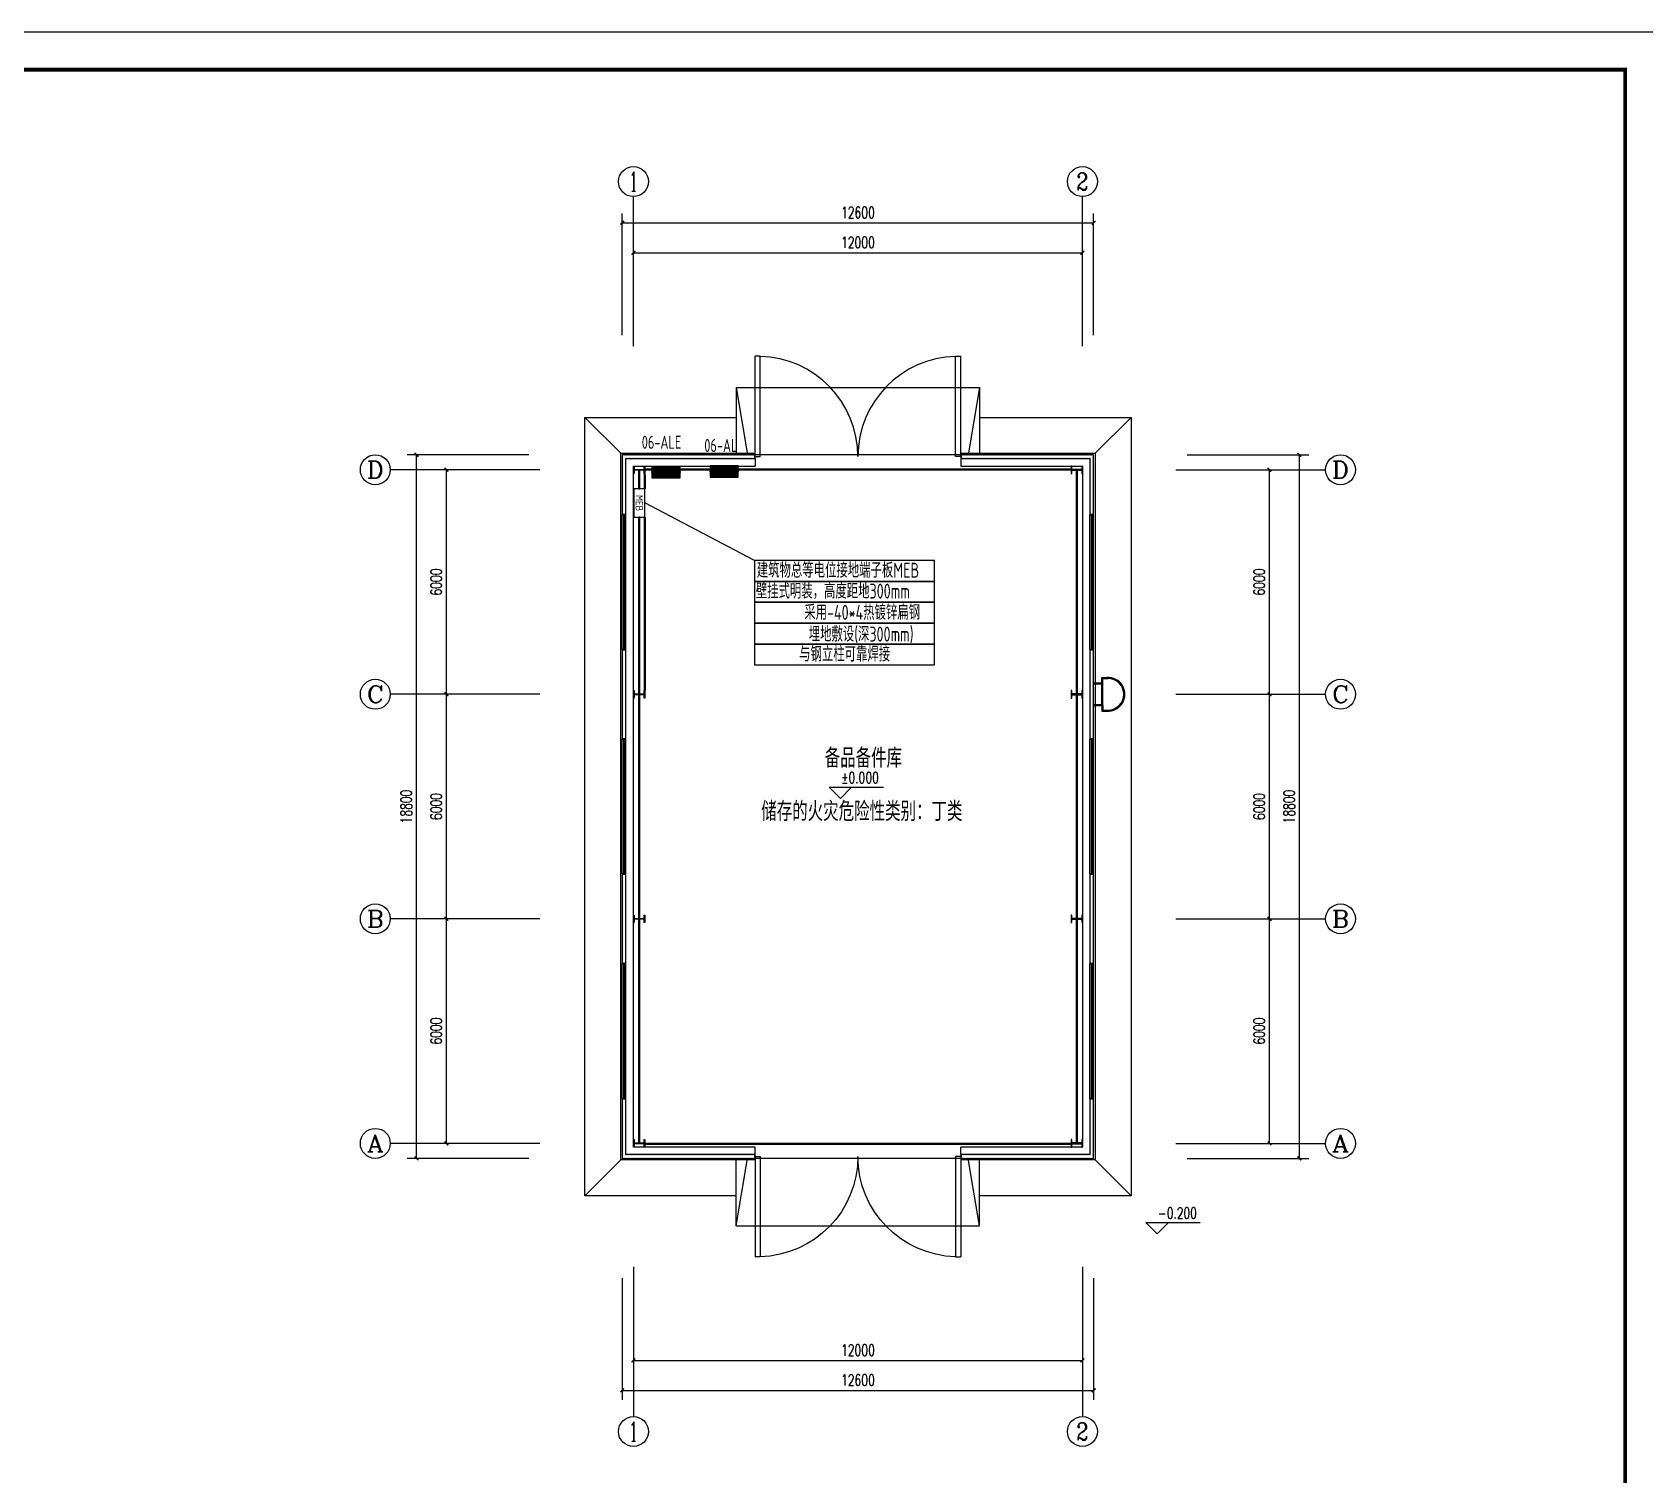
# Model space of a CAD drawing. Extents: x 4981409 to 5298492, y -444687 to -298607.
# Drawn here: x 5143081 to 5186182, y -409200 to -370654 of the extents above; entities that cross this region are included whole.
import ezdxf
from ezdxf.enums import TextEntityAlignment as Align

# ---------------------------------------------------------------- set-up
doc = ezdxf.new("R2010")
doc.units = 0
doc.header["$LTSCALE"] = 1000
doc.header["$MEASUREMENT"] = 0
doc.layers.get('0').update_dxf_attribs({"linetype": 'CONTINUOUS'})
doc.layers.get('Defpoints').update_dxf_attribs({"linetype": 'CONTINUOUS'})
for name, color, linetype in [('AXIS_TEXT', 7, 'CONTINUOUS'), ('EQUIP-箱柜', 3, 'CONTINUOUS'), ('PUB_TITLE', 4, 'CONTINUOUS'), ('WIRE-接地', 4, 'CONTINUOUS'), ('建筑底图', 251, 'CONTINUOUS'), ('电气', 3, 'CONTINUOUS'), ('电气文字', 7, 'CONTINUOUS')]:
    doc.layers.add(name, color=color, linetype=linetype)
doc.styles.add('_HZTXT', font='txt.shx', dxfattribs={"width": 0.8, "bigfont": 'HZTXT.shx'})
doc.styles.add('_TCH_AXIS', font='COMPLEX', dxfattribs={"bigfont": 'GBCBIG'})
doc.styles.add('_TCH_DIM', font='SIMPLEX', dxfattribs={"bigfont": 'GBCBIG'})
doc.styles.add('_TCH_DIM_T3', font='SIMPLEX', dxfattribs={"width": 0.705882, "bigfont": 'GBCBIG'})
doc.styles.add('_TEL_DIM', font='sceie.shx', dxfattribs={"width": 0.8, "height": 3.5, "bigfont": 'sceic.shx'})
doc.styles.add('COMPLEX', font='COMPLEX')
doc.styles.add('SCEI', font='sceie.shx', dxfattribs={"width": 0.75, "bigfont": 'sceic.shx'})
doc.styles.add('TG_LINETYPE', font='SIMPLEX', dxfattribs={"width": 0.8, "height": 3, "bigfont": 'HZTXT'})
doc.linetypes.add('TG_接地', pattern='A,0.75,0,["/",TG_LINETYPE,S=0.05,R=-8.594367,X=-0.1,Y=-0.045],0.65,-0.13,0.13,-0.13', length=2)
doc.dimstyles.new('_TCH_ARCH&&100', dxfattribs={"dimtxt": 297.5, "dimasz": 100, "dimexe": 250, "dimexo": 300, "dimgap": 126.25, "dimtad": 1, "dimdec": 0, "dimzin": 0, "dimdsep": 46, "dimtxsty": '_TCH_DIM_T3', "dimblk": 'ARCHTICK', "dimcen": 0.09, "dimclrt": 7, "dimazin": 2, "dimtfac": 1, "dimtdec": 0, "dimtix": 1, "dimtmove": 2, "dimatfit": 3, "dimfxl": 0, "dimtolj": 1, "dimtzin": 0, "dimarcsym": 0})

# ---------------------------------------------------------------- blocks, each defined once
blk = doc.blocks.new('*X17')
at = {"color": 0}
for p, q in [((-250, 33), (-83, 200)), ((-250, 68), (-118, 200)), ((-250, 104), (-154, 200)), ((-250, 139), (-189, 200)), ((-250, 174), (-224, 200)), ((-247, 0), (-47, 200)), ((-212, 0), (-12, 200)), ((-177, 0), (23, 200)), ((-141, 0), (59, 200)), ((-106, 0), (94, 200)), ((-71, 0), (129, 200)), ((-35, 0), (165, 200)), ((0, 0), (200, 200)), ((35, 0), (235, 200)), ((71, 0), (250, 179)), ((106, 0), (250, 144)), ((141, 0), (250, 109)), ((177, 0), (250, 73)), ((212, 0), (250, 38)), ((247, 0), (250, 3))]:
    blk.add_line(p, q, dxfattribs=at)
blk = doc.blocks.new('$equip$00002943')
for p, q in [((-0.75, 0.6), (-0.75, 0)), ((0.75, 0.6), (-0.75, 0.6)), ((-0.75, 0), (0.75, 0)), ((0.75, 0), (0.75, 0.6))]:
    blk.add_line(p, q)
for points, const_width in [([(-0.75, 0.3), (0.75, 0.3)], 0.6), ([(-0.75, 0.6), (-0.75, 0), (0.75, 0), (0.75, 0.6), (-0.75, 0.6), (-0.75, 0)], 0.04)]:
    blk.add_lwpolyline(points, dxfattribs=dict(const_width=const_width))
for p in [(-0.75, 0.3), (0, 0.6), (0, 0), (0.75, 0.3)]:
    blk.add_point(p)
at = {"xscale": 0.00300000000061118, "yscale": 0.00300000000061118, "zscale": 0.00300000000061118}
blk.add_blockref('*X17', (0, 0), dxfattribs=at)
at = {"color": 7, "style": '_TEL_DIM', "flags": 1}
for tag in ['A', 'REMARK']:
    blk.add_attdef(tag, text='', height=0.00002, dxfattribs=at).set_placement((0, 0), align=Align.MIDDLE_CENTER)
blk = doc.blocks.new('$equip$00002907')
for p, q in [((0.75, 0.6), (-0.75, 0.6)), ((-0.75, 0.6), (-0.75, 0)), ((-0.75, 0), (0.75, 0)), ((0.75, 0), (0.75, 0.6))]:
    blk.add_line(p, q)
at = {"const_width": 0.04}
blk.add_lwpolyline([(-0.75, 0.6), (-0.75, 0), (0.75, 0), (0.75, 0.6), (-0.75, 0.6), (-0.75, 0)], dxfattribs=at)
for p in [(-0.75, 0.3), (0, 0.6), (0, 0), (0.75, 0.3)]:
    blk.add_point(p)
at = {"color": 7, "style": '_TEL_DIM'}
blk.add_attdef('$TEXT$', text='', height=0.4, dxfattribs=at).set_placement((0, 0.3), align=Align.MIDDLE_CENTER)
at = {"color": 7, "style": '_TEL_DIM', "flags": 1}
for tag in ['A', 'REMARK']:
    blk.add_attdef(tag, text='', height=0.00002, dxfattribs=at).set_placement((0, 0), align=Align.MIDDLE_CENTER)
blk = doc.blocks.new('_AXISO')
blk.add_circle((0, 0), 0.5)
at = {"layer": 'AXIS_TEXT', "style": 'COMPLEX', "width": 1.041667}
blk.add_attdef('A', text='', height=0.56, dxfattribs=at).set_placement((-0.25, -0.28), (0.25, -0.28), align=Align.FIT)
blk = doc.blocks.new('_ArchTick')
at = {"color": 0, "linetype": 'ByBlock', "const_width": 0.4}
blk.add_lwpolyline([(-0.5, -0.5), (0.5, 0.5)], dxfattribs=at)
blk = doc.blocks.new('*D87')
at = {"layer": 'Defpoints', "color": 0, "transparency": 16777216}
for p in [(5154151, -394345), (5156651, -394345), (5156651, -400345)]:
    blk.add_point(p, dxfattribs=at)
at = {"layer": '建筑底图', "color": 0, "lineweight": -2, "transparency": 16777216}
for p, q in [((5156351, -394345), (5153901, -394345)), ((5154151, -400345), (5154151, -394345)), ((5156351, -400345), (5153901, -400345))]:
    blk.add_line(p, q, dxfattribs=at)
at = {"layer": '建筑底图', "color": 0, "lineweight": -2, "transparency": 16777216, "xscale": 100, "yscale": 100, "zscale": 100}
for p, rotation in [((5154151, -394345), 90), ((5154151, -400345), 270)]:
    blk.add_blockref('_ArchTick', p, dxfattribs=dict(at, rotation=rotation))
at = {"layer": '建筑底图', "color": 7, "transparency": 16777216, "insert": (5153876, -397345), "char_height": 297.5, "attachment_point": 5, "rotation": 90, "style": '_TCH_DIM_T3'}
blk.add_mtext('\\A1;6000', dxfattribs=at)
blk = doc.blocks.new('*D88')
at = {"layer": 'Defpoints', "color": 0, "transparency": 16777216}
for p in [(5154151, -388345), (5156651, -388345), (5156651, -394345)]:
    blk.add_point(p, dxfattribs=at)
at = {"layer": '建筑底图', "color": 0, "lineweight": -2, "transparency": 16777216}
for p, q in [((5156351, -388345), (5153901, -388345)), ((5154151, -394345), (5154151, -388345)), ((5156351, -394345), (5153901, -394345))]:
    blk.add_line(p, q, dxfattribs=at)
at = {"layer": '建筑底图', "color": 0, "lineweight": -2, "transparency": 16777216, "xscale": 100, "yscale": 100, "zscale": 100}
for p, rotation in [((5154151, -388345), 90), ((5154151, -394345), 270)]:
    blk.add_blockref('_ArchTick', p, dxfattribs=dict(at, rotation=rotation))
at = {"layer": '建筑底图', "color": 7, "transparency": 16777216, "insert": (5153876, -391345), "char_height": 297.5, "attachment_point": 5, "rotation": 90, "style": '_TCH_DIM_T3'}
blk.add_mtext('\\A1;6000', dxfattribs=at)
blk = doc.blocks.new('*D89')
at = {"layer": 'Defpoints', "color": 0, "transparency": 16777216}
for p in [(5154151, -382345), (5156651, -382345), (5156651, -388345)]:
    blk.add_point(p, dxfattribs=at)
at = {"layer": '建筑底图', "color": 0, "lineweight": -2, "transparency": 16777216}
for p, q in [((5156351, -382345), (5153901, -382345)), ((5154151, -388345), (5154151, -382345)), ((5156351, -388345), (5153901, -388345))]:
    blk.add_line(p, q, dxfattribs=at)
at = {"layer": '建筑底图', "color": 0, "lineweight": -2, "transparency": 16777216, "xscale": 100, "yscale": 100, "zscale": 100}
for p, rotation in [((5154151, -382345), 90), ((5154151, -388345), 270)]:
    blk.add_blockref('_ArchTick', p, dxfattribs=dict(at, rotation=rotation))
at = {"layer": '建筑底图', "color": 7, "transparency": 16777216, "insert": (5153876, -385345), "char_height": 297.5, "attachment_point": 5, "rotation": 90, "style": '_TCH_DIM_T3'}
blk.add_mtext('\\A1;6000', dxfattribs=at)
blk = doc.blocks.new('*D90')
at = {"layer": 'Defpoints', "color": 0, "transparency": 16777216}
for p in [(5153351, -381945), (5156651, -381945), (5156651, -400745)]:
    blk.add_point(p, dxfattribs=at)
at = {"layer": '建筑底图', "color": 0, "lineweight": -2, "transparency": 16777216}
for p, q in [((5156351, -381945), (5153101, -381945)), ((5153351, -400745), (5153351, -381945)), ((5156351, -400745), (5153101, -400745))]:
    blk.add_line(p, q, dxfattribs=at)
at = {"layer": '建筑底图', "color": 0, "lineweight": -2, "transparency": 16777216, "xscale": 100, "yscale": 100, "zscale": 100}
for p, rotation in [((5153351, -381945), 90), ((5153351, -400745), 270)]:
    blk.add_blockref('_ArchTick', p, dxfattribs=dict(at, rotation=rotation))
at = {"layer": '建筑底图', "color": 7, "transparency": 16777216, "insert": (5153076, -391345), "char_height": 297.5, "attachment_point": 5, "rotation": 90, "style": '_TCH_DIM_T3'}
blk.add_mtext('\\A1;18800', dxfattribs=at)
blk = doc.blocks.new('*D91')
at = {"layer": 'Defpoints', "color": 0, "transparency": 16777216}
for p in [(5173651, -394345), (5176151, -394345), (5173651, -400345)]:
    blk.add_point(p, dxfattribs=at)
at = {"layer": '建筑底图', "color": 0, "lineweight": -2, "transparency": 16777216}
for p, q in [((5173951, -394345), (5176401, -394345)), ((5176151, -400345), (5176151, -394345)), ((5173951, -400345), (5176401, -400345))]:
    blk.add_line(p, q, dxfattribs=at)
at = {"layer": '建筑底图', "color": 0, "lineweight": -2, "transparency": 16777216, "xscale": 100, "yscale": 100, "zscale": 100}
for p, rotation in [((5176151, -394345), 90), ((5176151, -400345), 270)]:
    blk.add_blockref('_ArchTick', p, dxfattribs=dict(at, rotation=rotation))
at = {"layer": '建筑底图', "color": 7, "transparency": 16777216, "insert": (5175876, -397345), "char_height": 297.5, "attachment_point": 5, "rotation": 90, "style": '_TCH_DIM_T3'}
blk.add_mtext('\\A1;6000', dxfattribs=at)
blk = doc.blocks.new('*D92')
at = {"layer": 'Defpoints', "color": 0, "transparency": 16777216}
for p in [(5173651, -388345), (5176151, -388345), (5173651, -394345)]:
    blk.add_point(p, dxfattribs=at)
at = {"layer": '建筑底图', "color": 0, "lineweight": -2, "transparency": 16777216}
for p, q in [((5173951, -388345), (5176401, -388345)), ((5176151, -394345), (5176151, -388345)), ((5173951, -394345), (5176401, -394345))]:
    blk.add_line(p, q, dxfattribs=at)
at = {"layer": '建筑底图', "color": 0, "lineweight": -2, "transparency": 16777216, "xscale": 100, "yscale": 100, "zscale": 100}
for p, rotation in [((5176151, -388345), 90), ((5176151, -394345), 270)]:
    blk.add_blockref('_ArchTick', p, dxfattribs=dict(at, rotation=rotation))
at = {"layer": '建筑底图', "color": 7, "transparency": 16777216, "insert": (5175876, -391345), "char_height": 297.5, "attachment_point": 5, "rotation": 90, "style": '_TCH_DIM_T3'}
blk.add_mtext('\\A1;6000', dxfattribs=at)
blk = doc.blocks.new('*D93')
at = {"layer": 'Defpoints', "color": 0, "transparency": 16777216}
for p in [(5173651, -382345), (5176151, -382345), (5173651, -388345)]:
    blk.add_point(p, dxfattribs=at)
at = {"layer": '建筑底图', "color": 0, "lineweight": -2, "transparency": 16777216}
for p, q in [((5173951, -382345), (5176401, -382345)), ((5176151, -388345), (5176151, -382345)), ((5173951, -388345), (5176401, -388345))]:
    blk.add_line(p, q, dxfattribs=at)
at = {"layer": '建筑底图', "color": 0, "lineweight": -2, "transparency": 16777216, "xscale": 100, "yscale": 100, "zscale": 100}
for p, rotation in [((5176151, -382345), 90), ((5176151, -388345), 270)]:
    blk.add_blockref('_ArchTick', p, dxfattribs=dict(at, rotation=rotation))
at = {"layer": '建筑底图', "color": 7, "transparency": 16777216, "insert": (5175876, -385345), "char_height": 297.5, "attachment_point": 5, "rotation": 90, "style": '_TCH_DIM_T3'}
blk.add_mtext('\\A1;6000', dxfattribs=at)
blk = doc.blocks.new('*D94')
at = {"layer": 'Defpoints', "color": 0, "transparency": 16777216}
for p in [(5173651, -381945), (5176951, -381945), (5173651, -400745)]:
    blk.add_point(p, dxfattribs=at)
at = {"layer": '建筑底图', "color": 0, "lineweight": -2, "transparency": 16777216}
for p, q in [((5173951, -381945), (5177201, -381945)), ((5176951, -400745), (5176951, -381945)), ((5173951, -400745), (5177201, -400745))]:
    blk.add_line(p, q, dxfattribs=at)
at = {"layer": '建筑底图', "color": 0, "lineweight": -2, "transparency": 16777216, "xscale": 100, "yscale": 100, "zscale": 100}
for p, rotation in [((5176951, -381945), 90), ((5176951, -400745), 270)]:
    blk.add_blockref('_ArchTick', p, dxfattribs=dict(at, rotation=rotation))
at = {"layer": '建筑底图', "color": 7, "transparency": 16777216, "insert": (5176676, -391345), "char_height": 297.5, "attachment_point": 5, "rotation": 90, "style": '_TCH_DIM_T3'}
blk.add_mtext('\\A1;18800', dxfattribs=at)
blk = doc.blocks.new('$TCHSYS$WIN2D')
for p, q in [((-0.5, 0.5), (0.5, 0.5)), ((-0.5, 0.5), (-0.5, -0.5)), ((0.5, 0.5), (0.5, -0.5)), ((0.5, 0.167), (-0.5, 0.167)), ((0.5, -0.167), (-0.5, -0.167)), ((-0.5, -0.5), (0.5, -0.5))]:
    blk.add_line(p, q)
blk = doc.blocks.new('$DorLib2D$00000002')
for p, q in [((-0.5, 0), (-0.5, 0.4875)), ((-0.475, 0.4875), (-0.5, 0.4875)), ((-0.475, 0), (-0.475, 0.4875)), ((0.475, 0), (0.475, 0.4875)), ((0.475, 0.4875), (0.5, 0.4875)), ((0.5, 0), (0.5, 0.4875)), ((-0.5, 0), (-0.475, 0)), ((0.5, 0), (0.475, 0))]:
    blk.add_line(p, q)
at = {"lineweight": 13}
for centre, start, end in [((-0.4875, 0), 0, 88.53072), ((0.4875, 0), 91.46928, 180)]:
    blk.add_arc(centre, 0.4875, start, end, dxfattribs=at)
blk = doc.blocks.new('*D83')
at = {"layer": 'Defpoints', "color": 0, "transparency": 16777216}
for p in [(5171151, -376545), (5159151, -379045), (5171151, -379045)]:
    blk.add_point(p, dxfattribs=at)
at = {"layer": '建筑底图', "color": 0, "lineweight": -2, "transparency": 16777216}
for p, q in [((5159151, -378745), (5159151, -376295)), ((5159151, -376545), (5171151, -376545)), ((5171151, -378745), (5171151, -376295))]:
    blk.add_line(p, q, dxfattribs=at)
at = {"layer": '建筑底图', "color": 0, "lineweight": -2, "transparency": 16777216, "xscale": 100, "yscale": 100, "zscale": 100, "rotation": 180}
blk.add_blockref('_ArchTick', (5159151, -376545), dxfattribs=at)
at = {"layer": '建筑底图', "color": 0, "lineweight": -2, "transparency": 16777216, "xscale": 100, "yscale": 100, "zscale": 100}
blk.add_blockref('_ArchTick', (5171151, -376545), dxfattribs=at)
at = {"layer": '建筑底图', "color": 7, "transparency": 16777216, "insert": (5165151, -376270), "char_height": 297.5, "attachment_point": 5, "style": '_TCH_DIM_T3'}
blk.add_mtext('\\A1;12000', dxfattribs=at)
blk = doc.blocks.new('*D84')
at = {"layer": 'Defpoints', "color": 0, "transparency": 16777216}
for p in [(5171451, -375745), (5158851, -379045), (5171451, -379045)]:
    blk.add_point(p, dxfattribs=at)
at = {"layer": '建筑底图', "color": 0, "lineweight": -2, "transparency": 16777216}
for p, q in [((5158851, -378745), (5158851, -375495)), ((5158851, -375745), (5171451, -375745)), ((5171451, -378745), (5171451, -375495))]:
    blk.add_line(p, q, dxfattribs=at)
at = {"layer": '建筑底图', "color": 0, "lineweight": -2, "transparency": 16777216, "xscale": 100, "yscale": 100, "zscale": 100, "rotation": 180}
blk.add_blockref('_ArchTick', (5158851, -375745), dxfattribs=at)
at = {"layer": '建筑底图', "color": 0, "lineweight": -2, "transparency": 16777216, "xscale": 100, "yscale": 100, "zscale": 100}
blk.add_blockref('_ArchTick', (5171451, -375745), dxfattribs=at)
at = {"layer": '建筑底图', "color": 7, "transparency": 16777216, "insert": (5165151, -375470), "char_height": 297.5, "attachment_point": 5, "style": '_TCH_DIM_T3'}
blk.add_mtext('\\A1;12600', dxfattribs=at)
blk = doc.blocks.new('*D85')
at = {"layer": 'Defpoints', "color": 0, "transparency": 16777216}
for p in [(5159151, -403645), (5171151, -403645), (5171151, -406145)]:
    blk.add_point(p, dxfattribs=at)
at = {"layer": '建筑底图', "color": 0, "lineweight": -2, "transparency": 16777216}
for p, q in [((5159151, -403945), (5159151, -406395)), ((5171151, -403945), (5171151, -406395)), ((5159151, -406145), (5171151, -406145))]:
    blk.add_line(p, q, dxfattribs=at)
at = {"layer": '建筑底图', "color": 0, "lineweight": -2, "transparency": 16777216, "xscale": 100, "yscale": 100, "zscale": 100, "rotation": 180}
blk.add_blockref('_ArchTick', (5159151, -406145), dxfattribs=at)
at = {"layer": '建筑底图', "color": 0, "lineweight": -2, "transparency": 16777216, "xscale": 100, "yscale": 100, "zscale": 100}
blk.add_blockref('_ArchTick', (5171151, -406145), dxfattribs=at)
at = {"layer": '建筑底图', "color": 7, "transparency": 16777216, "insert": (5165151, -405870), "char_height": 297.5, "attachment_point": 5, "style": '_TCH_DIM_T3'}
blk.add_mtext('\\A1;12000', dxfattribs=at)
blk = doc.blocks.new('*D86')
at = {"layer": 'Defpoints', "color": 0, "transparency": 16777216}
for p in [(5158851, -403645), (5171451, -403645), (5171451, -406945)]:
    blk.add_point(p, dxfattribs=at)
at = {"layer": '建筑底图', "color": 0, "lineweight": -2, "transparency": 16777216}
for p, q in [((5158851, -403945), (5158851, -407195)), ((5171451, -403945), (5171451, -407195)), ((5158851, -406945), (5171451, -406945))]:
    blk.add_line(p, q, dxfattribs=at)
at = {"layer": '建筑底图', "color": 0, "lineweight": -2, "transparency": 16777216, "xscale": 100, "yscale": 100, "zscale": 100, "rotation": 180}
blk.add_blockref('_ArchTick', (5158851, -406945), dxfattribs=at)
at = {"layer": '建筑底图', "color": 0, "lineweight": -2, "transparency": 16777216, "xscale": 100, "yscale": 100, "zscale": 100}
blk.add_blockref('_ArchTick', (5171451, -406945), dxfattribs=at)
at = {"layer": '建筑底图', "color": 7, "transparency": 16777216, "insert": (5165151, -406670), "char_height": 297.5, "attachment_point": 5, "style": '_TCH_DIM_T3'}
blk.add_mtext('\\A1;12600', dxfattribs=at)

msp = doc.modelspace()

# ---------------------------------------------------------------- hatches: boundary and pattern name
at = {"layer": '建筑底图'}
for points in [[(5158850.8, -381944.9), (5158850.8, -383544.9), (5158880.8, -383514.9), (5158880.8, -381974.9)], [(5162400.8, -381944.9), (5158850.8, -381944.9), (5158880.8, -381974.9), (5162370.8, -381974.9)], [(5158950.8, -383544.9), (5158950.8, -382044.9), (5158920.8, -382014.9), (5158920.8, -383514.9)], [(5158950.8, -382044.9), (5162400.8, -382044.9), (5162370.8, -382014.9), (5158920.8, -382014.9)], [(5159434.8, -382334.9), (5159434.8, -382244.9), (5159450.8, -382244.9), (5159450.8, -382444.9), (5159434.8, -382444.9), (5159434.8, -382354.9), (5159166.8, -382354.9), (5159166.8, -382444.9), (5159150.8, -382444.9), (5159150.8, -382244.9), (5159166.8, -382244.9), (5159166.8, -382334.9)], [(5162400.8, -382044.9), (5162400.8, -381944.9), (5162370.8, -381974.9), (5162370.8, -382014.9)], [(5171450.8, -381944.9), (5167900.8, -381944.9), (5167930.8, -381974.9), (5171420.8, -381974.9)], [(5167900.8, -381944.9), (5167900.8, -382044.9), (5167930.8, -382014.9), (5167930.8, -381974.9)], [(5167900.8, -382044.9), (5171350.8, -382044.9), (5171380.8, -382014.9), (5167930.8, -382014.9)], [(5170866.8, -382334.9), (5170866.8, -382244.9), (5170850.8, -382244.9), (5170850.8, -382444.9), (5170866.8, -382444.9), (5170866.8, -382354.9), (5171134.8, -382354.9), (5171134.8, -382444.9), (5171150.8, -382444.9), (5171150.8, -382244.9), (5171134.8, -382244.9), (5171134.8, -382334.9)], [(5171350.8, -382044.9), (5171350.8, -383544.9), (5171380.8, -383514.9), (5171380.8, -382014.9)], [(5171450.8, -383544.9), (5171450.8, -381944.9), (5171420.8, -381974.9), (5171420.8, -383514.9)], [(5158850.8, -383544.9), (5158950.8, -383544.9), (5158920.8, -383514.9), (5158880.8, -383514.9)], [(5171350.8, -383544.9), (5171450.8, -383544.9), (5171420.8, -383514.9), (5171380.8, -383514.9)], [(5158950.8, -387144.9), (5158850.8, -387144.9), (5158880.8, -387174.9), (5158920.8, -387174.9)], [(5158850.8, -387144.9), (5158850.8, -389544.9), (5158880.8, -389514.9), (5158880.8, -387174.9)], [(5158950.8, -389544.9), (5158950.8, -387144.9), (5158920.8, -387174.9), (5158920.8, -389514.9)], [(5171450.8, -387144.9), (5171350.8, -387144.9), (5171380.8, -387174.9), (5171420.8, -387174.9)], [(5171350.8, -387144.9), (5171350.8, -389544.9), (5171380.8, -389514.9), (5171380.8, -387174.9)], [(5171450.8, -389544.9), (5171450.8, -387144.9), (5171420.8, -387174.9), (5171420.8, -389514.9)], [(5159434.8, -388334.9), (5159434.8, -388244.9), (5159450.8, -388244.9), (5159450.8, -388444.9), (5159434.8, -388444.9), (5159434.8, -388354.9), (5159166.8, -388354.9), (5159166.8, -388444.9), (5159150.8, -388444.9), (5159150.8, -388244.9), (5159166.8, -388244.9), (5159166.8, -388334.9)], [(5170866.8, -388334.9), (5170866.8, -388244.9), (5170850.8, -388244.9), (5170850.8, -388444.9), (5170866.8, -388444.9), (5170866.8, -388354.9), (5171134.8, -388354.9), (5171134.8, -388444.9), (5171150.8, -388444.9), (5171150.8, -388244.9), (5171134.8, -388244.9), (5171134.8, -388334.9)], [(5158850.8, -389544.9), (5158950.8, -389544.9), (5158920.8, -389514.9), (5158880.8, -389514.9)], [(5171350.8, -389544.9), (5171450.8, -389544.9), (5171420.8, -389514.9), (5171380.8, -389514.9)], [(5158950.8, -393144.9), (5158850.8, -393144.9), (5158880.8, -393174.9), (5158920.8, -393174.9)], [(5158850.8, -393144.9), (5158850.8, -395544.9), (5158880.8, -395514.9), (5158880.8, -393174.9)], [(5158950.8, -395544.9), (5158950.8, -393144.9), (5158920.8, -393174.9), (5158920.8, -395514.9)], [(5171450.8, -393144.9), (5171350.8, -393144.9), (5171380.8, -393174.9), (5171420.8, -393174.9)], [(5171350.8, -393144.9), (5171350.8, -395544.9), (5171380.8, -395514.9), (5171380.8, -393174.9)], [(5171450.8, -395544.9), (5171450.8, -393144.9), (5171420.8, -393174.9), (5171420.8, -395514.9)], [(5159434.8, -394334.9), (5159434.8, -394244.9), (5159450.8, -394244.9), (5159450.8, -394444.9), (5159434.8, -394444.9), (5159434.8, -394354.9), (5159166.8, -394354.9), (5159166.8, -394444.9), (5159150.8, -394444.9), (5159150.8, -394244.9), (5159166.8, -394244.9), (5159166.8, -394334.9)], [(5170866.8, -394334.9), (5170866.8, -394244.9), (5170850.8, -394244.9), (5170850.8, -394444.9), (5170866.8, -394444.9), (5170866.8, -394354.9), (5171134.8, -394354.9), (5171134.8, -394444.9), (5171150.8, -394444.9), (5171150.8, -394244.9), (5171134.8, -394244.9), (5171134.8, -394334.9)], [(5158850.8, -395544.9), (5158950.8, -395544.9), (5158920.8, -395514.9), (5158880.8, -395514.9)], [(5171350.8, -395544.9), (5171450.8, -395544.9), (5171420.8, -395514.9), (5171380.8, -395514.9)], [(5158950.8, -399144.9), (5158850.8, -399144.9), (5158880.8, -399174.9), (5158920.8, -399174.9)], [(5158850.8, -399144.9), (5158850.8, -400744.9), (5158880.8, -400714.9), (5158880.8, -399174.9)], [(5158950.8, -400644.9), (5158950.8, -399144.9), (5158920.8, -399174.9), (5158920.8, -400674.9)], [(5171450.8, -399144.9), (5171350.8, -399144.9), (5171380.8, -399174.9), (5171420.8, -399174.9)], [(5171350.8, -399144.9), (5171350.8, -400644.9), (5171380.8, -400674.9), (5171380.8, -399174.9)], [(5171450.8, -400744.9), (5171450.8, -399144.9), (5171420.8, -399174.9), (5171420.8, -400714.9)], [(5159434.8, -400334.9), (5159434.8, -400244.9), (5159450.8, -400244.9), (5159450.8, -400444.9), (5159434.8, -400444.9), (5159434.8, -400354.9), (5159166.8, -400354.9), (5159166.8, -400444.9), (5159150.8, -400444.9), (5159150.8, -400244.9), (5159166.8, -400244.9), (5159166.8, -400334.9)], [(5170866.8, -400334.9), (5170866.8, -400244.9), (5170850.8, -400244.9), (5170850.8, -400444.9), (5170866.8, -400444.9), (5170866.8, -400354.9), (5171134.8, -400354.9), (5171134.8, -400444.9), (5171150.8, -400444.9), (5171150.8, -400244.9), (5171134.8, -400244.9), (5171134.8, -400334.9)], [(5158850.8, -400744.9), (5162400.8, -400744.9), (5162370.8, -400714.9), (5158880.8, -400714.9)], [(5162400.8, -400644.9), (5158950.8, -400644.9), (5158920.8, -400674.9), (5162370.8, -400674.9)], [(5162400.8, -400744.9), (5162400.8, -400644.9), (5162370.8, -400674.9), (5162370.8, -400714.9)], [(5171350.8, -400644.9), (5167900.8, -400644.9), (5167930.8, -400674.9), (5171380.8, -400674.9)], [(5167900.8, -400644.9), (5167900.8, -400744.9), (5167930.8, -400714.9), (5167930.8, -400674.9)], [(5167900.8, -400744.9), (5171450.8, -400744.9), (5171420.8, -400714.9), (5167930.8, -400714.9)]]:
    msp.add_hatch(color=256, dxfattribs=at).paths.add_polyline_path(points)

# ---------------------------------------------------------------- linework, layer by layer
at = {"layer": 'PUB_TITLE', "color": 4}
msp.add_lwpolyline([(5102557, -430054), (5186657, -430054), (5186657, -370654), (5102557, -370654)], close=True, dxfattribs=at)
at = {"layer": 'PUB_TITLE', "color": 4, "const_width": 100}
msp.add_lwpolyline([(5105057, -429054), (5185657, -429054), (5185657, -371654), (5105057, -371654)], close=True, dxfattribs=at)
at = {"layer": 'WIRE-接地', "linetype": 'TG_接地', "const_width": 60}
for points in [[(5159300.8, -382354.9), (5159300.8, -382857.7)], [(5159646.3, -382334.9), (5159434.8, -382334.9)], [(5159458.4, -382857.7), (5159450.8, -382427.3)], [(5161202, -382334.9), (5160396.3, -382334.9)], [(5170866.8, -382334.9), (5161952, -382334.9)], [(5171000.8, -400354.9), (5171000.8, -382334.9)], [(5159300.8, -383607.7), (5159300.8, -400354.9)], [(5159458.4, -383607.7), (5159458.4, -388244.9)], [(5159434.8, -400354.9), (5170850.8, -400354.9)]]:
    msp.add_lwpolyline(points, dxfattribs=at)
at = {"layer": '建筑底图'}
for p, q in [((5159150.8, -379044.9), (5159150.8, -375044.9)), ((5171150.8, -379044.9), (5171150.8, -375044.9)), ((5161900.8, -380144.9), (5168400.8, -380144.9)), ((5161900.8, -380144.9), (5162200.8, -381944.9)), ((5161900.8, -380144.9), (5161900.8, -381944.9)), ((5168400.8, -380144.9), (5168100.8, -381944.9)), ((5168400.8, -380144.9), (5168400.8, -381944.9)), ((5158810.8, -381904.9), (5157850.8, -380944.9)), ((5171490.8, -381904.9), (5172450.8, -380944.9)), ((5158850.8, -381944.9), (5158850.8, -383544.9)), ((5162400.8, -381944.9), (5158850.8, -381944.9)), ((5158950.8, -383544.9), (5158950.8, -382044.9)), ((5158950.8, -382044.9), (5162400.8, -382044.9)), ((5162400.8, -381944.9), (5162400.8, -381904.9)), ((5167900.8, -381944.9), (5162400.8, -381944.9)), ((5162400.8, -382044.9), (5162400.8, -381944.9)), ((5162400.8, -382044.9), (5162400.8, -382244.9)), ((5167900.8, -381944.9), (5167900.8, -381904.9)), ((5171450.8, -381944.9), (5167900.8, -381944.9)), ((5167900.8, -381944.9), (5167900.8, -382044.9)), ((5167900.8, -382044.9), (5167900.8, -382244.9)), ((5167900.8, -382044.9), (5171350.8, -382044.9)), ((5171350.8, -382044.9), (5171350.8, -383544.9)), ((5171450.8, -383544.9), (5171450.8, -381944.9)), ((5156650.8, -382344.9), (5152650.8, -382344.9)), ((5173650.8, -382344.9), (5177650.8, -382344.9)), ((5158850.8, -383544.9), (5158950.8, -383544.9)), ((5171350.8, -383544.9), (5171450.8, -383544.9)), ((5158950.8, -387144.9), (5158850.8, -387144.9)), ((5158850.8, -387144.9), (5158850.8, -389544.9)), ((5158950.8, -389544.9), (5158950.8, -387144.9)), ((5171450.8, -387144.9), (5171350.8, -387144.9)), ((5171350.8, -387144.9), (5171350.8, -389544.9)), ((5171450.8, -389544.9), (5171450.8, -387144.9)), ((5171670.8, -387895.9), (5171850.8, -387895.9)), ((5171670.8, -388044.9), (5171670.8, -387895.9)), ((5171700.8, -387924.9), (5171836, -387924.9)), ((5171700.8, -388044.9), (5171700.8, -387924.9)), ((5156650.8, -388344.9), (5152650.8, -388344.9)), ((5171670.8, -388644.9), (5171670.8, -388793.9)), ((5171700.8, -388644.9), (5171700.8, -388764.9)), ((5171700.8, -388764.9), (5171836, -388764.9)), ((5173650.8, -388344.9), (5177650.8, -388344.9)), ((5171670.8, -388793.9), (5171850.8, -388793.9)), ((5158850.8, -389544.9), (5158950.8, -389544.9)), ((5171350.8, -389544.9), (5171450.8, -389544.9)), ((5164681.1, -391125.4), (5164381.1, -390825.4)), ((5164381.1, -390825.4), (5165831.1, -390825.4)), ((5164681.1, -391125.4), (5164981.1, -390825.4)), ((5158950.8, -393144.9), (5158850.8, -393144.9)), ((5158850.8, -393144.9), (5158850.8, -395544.9)), ((5158950.8, -395544.9), (5158950.8, -393144.9)), ((5171450.8, -393144.9), (5171350.8, -393144.9)), ((5171350.8, -393144.9), (5171350.8, -395544.9)), ((5171450.8, -395544.9), (5171450.8, -393144.9)), ((5156650.8, -394344.9), (5152650.8, -394344.9)), ((5173650.8, -394344.9), (5177650.8, -394344.9)), ((5158850.8, -395544.9), (5158950.8, -395544.9)), ((5171350.8, -395544.9), (5171450.8, -395544.9)), ((5158950.8, -399144.9), (5158850.8, -399144.9)), ((5158850.8, -399144.9), (5158850.8, -400744.9)), ((5158950.8, -400644.9), (5158950.8, -399144.9)), ((5171450.8, -399144.9), (5171350.8, -399144.9)), ((5171350.8, -399144.9), (5171350.8, -400644.9)), ((5171450.8, -400744.9), (5171450.8, -399144.9)), ((5156650.8, -400344.9), (5152650.8, -400344.9)), ((5173650.8, -400344.9), (5177650.8, -400344.9)), ((5158810.8, -400784.9), (5157850.8, -401744.9)), ((5158850.8, -400744.9), (5162400.8, -400744.9)), ((5162400.8, -400644.9), (5158950.8, -400644.9)), ((5161900.8, -402544.9), (5162200.8, -400744.9)), ((5161900.8, -402544.9), (5161900.8, -400744.9)), ((5162400.8, -400644.9), (5162400.8, -400444.9)), ((5162400.8, -400744.9), (5162400.8, -400644.9)), ((5162400.8, -400744.9), (5162400.8, -400784.9)), ((5167900.8, -400744.9), (5162400.8, -400744.9)), ((5167900.8, -400644.9), (5167900.8, -400444.9)), ((5171350.8, -400644.9), (5167900.8, -400644.9)), ((5167900.8, -400644.9), (5167900.8, -400744.9)), ((5167900.8, -400744.9), (5167900.8, -400784.9)), ((5167900.8, -400744.9), (5171450.8, -400744.9)), ((5168400.8, -402544.9), (5168100.8, -400744.9)), ((5168400.8, -402544.9), (5168400.8, -400744.9)), ((5171490.8, -400784.9), (5172450.8, -401744.9)), ((5161900.8, -402544.9), (5168400.8, -402544.9)), ((5173149.4, -402761.3), (5172849.4, -402461.3)), ((5172849.4, -402461.3), (5174299.4, -402461.3)), ((5173149.4, -402761.3), (5173449.4, -402461.3)), ((5159150.8, -403644.9), (5159150.8, -407644.9)), ((5171150.8, -403644.9), (5171150.8, -407644.9))]:
    msp.add_line(p, q, dxfattribs=at)
for points in [[(5161900.8, -401744.9), (5157850.8, -401744.9), (5157850.8, -380944.9), (5161900.8, -380944.9)], [(5168400.8, -380944.9), (5172450.8, -380944.9), (5172450.8, -401744.9), (5168400.8, -401744.9)], [(5162400.8, -400784.9), (5158810.8, -400784.9), (5158810.8, -381904.9), (5162400.8, -381904.9)], [(5162400.8, -400444.9), (5159150.8, -400444.9), (5159150.8, -382244.9), (5162400.8, -382244.9)], [(5167900.8, -381904.9), (5171490.8, -381904.9), (5171490.8, -400784.9), (5167900.8, -400784.9)], [(5167900.8, -382244.9), (5171150.8, -382244.9), (5171150.8, -400444.9), (5167900.8, -400444.9)], [(5171450.8, -388644.9), (5171700.8, -388644.9), (5171700.8, -388044.9), (5171450.8, -388044.9)], [(5171450.8, -388614.9), (5171670.8, -388614.9), (5171670.8, -388074.9), (5171450.8, -388074.9)]]:
    msp.add_lwpolyline(points, dxfattribs=at)
for points in [[(5159150.8, -382444.9), (5159150.8, -382244.9), (5159166.8, -382244.9), (5159166.8, -382334.9), (5159434.8, -382334.9), (5159434.8, -382244.9), (5159450.8, -382244.9), (5159450.8, -382444.9), (5159434.8, -382444.9), (5159434.8, -382354.9), (5159166.8, -382354.9), (5159166.8, -382444.9)], [(5171150.8, -382444.9), (5171150.8, -382244.9), (5171134.8, -382244.9), (5171134.8, -382334.9), (5170866.8, -382334.9), (5170866.8, -382244.9), (5170850.8, -382244.9), (5170850.8, -382444.9), (5170866.8, -382444.9), (5170866.8, -382354.9), (5171134.8, -382354.9), (5171134.8, -382444.9)], [(5159150.8, -388444.9), (5159150.8, -388244.9), (5159166.8, -388244.9), (5159166.8, -388334.9), (5159434.8, -388334.9), (5159434.8, -388244.9), (5159450.8, -388244.9), (5159450.8, -388444.9), (5159434.8, -388444.9), (5159434.8, -388354.9), (5159166.8, -388354.9), (5159166.8, -388444.9)], [(5171150.8, -388444.9), (5171150.8, -388244.9), (5171134.8, -388244.9), (5171134.8, -388334.9), (5170866.8, -388334.9), (5170866.8, -388244.9), (5170850.8, -388244.9), (5170850.8, -388444.9), (5170866.8, -388444.9), (5170866.8, -388354.9), (5171134.8, -388354.9), (5171134.8, -388444.9)], [(5159150.8, -394444.9), (5159150.8, -394244.9), (5159166.8, -394244.9), (5159166.8, -394334.9), (5159434.8, -394334.9), (5159434.8, -394244.9), (5159450.8, -394244.9), (5159450.8, -394444.9), (5159434.8, -394444.9), (5159434.8, -394354.9), (5159166.8, -394354.9), (5159166.8, -394444.9)], [(5171150.8, -394444.9), (5171150.8, -394244.9), (5171134.8, -394244.9), (5171134.8, -394334.9), (5170866.8, -394334.9), (5170866.8, -394244.9), (5170850.8, -394244.9), (5170850.8, -394444.9), (5170866.8, -394444.9), (5170866.8, -394354.9), (5171134.8, -394354.9), (5171134.8, -394444.9)], [(5159150.8, -400444.9), (5159150.8, -400244.9), (5159166.8, -400244.9), (5159166.8, -400334.9), (5159434.8, -400334.9), (5159434.8, -400244.9), (5159450.8, -400244.9), (5159450.8, -400444.9), (5159434.8, -400444.9), (5159434.8, -400354.9), (5159166.8, -400354.9), (5159166.8, -400444.9)], [(5171150.8, -400444.9), (5171150.8, -400244.9), (5171134.8, -400244.9), (5171134.8, -400334.9), (5170866.8, -400334.9), (5170866.8, -400244.9), (5170850.8, -400244.9), (5170850.8, -400444.9), (5170866.8, -400444.9), (5170866.8, -400354.9), (5171134.8, -400354.9), (5171134.8, -400444.9)]]:
    msp.add_lwpolyline(points, close=True, dxfattribs=at)
for radius, start, end in [(450, 266.17745, 93.82255), (420, 270, 90)]:
    msp.add_arc((5171836, -388344.9), radius, start, end, dxfattribs=at)
at = {"layer": '电气', "color": 6, "linetype": 'Continuous'}
for p, q in [((5162386.2, -384771.5), (5159458.4, -383232.7)), ((5167196.4, -385329.2), (5162386.2, -385329.2)), ((5167142.1, -385329.2), (5162386.2, -385329.2)), ((5167196.4, -385887), (5162386.2, -385887)), ((5167142.1, -385887), (5162386.2, -385887)), ((5167196.4, -387002.5), (5162386.2, -387002.5)), ((5167142.1, -387002.5), (5162386.2, -387002.5))]:
    msp.add_line(p, q, dxfattribs=at)
for points in [[(5162386.2, -385329.2), (5167196.4, -385329.2), (5167196.4, -384771.5), (5162386.2, -384771.5)], [(5162386.2, -385887), (5167196.4, -385887), (5167196.4, -385329.2), (5162386.2, -385329.2)], [(5162386.2, -386444.7), (5167196.4, -386444.7), (5167196.4, -385887), (5162386.2, -385887)], [(5162386.2, -387002.5), (5167196.4, -387002.5), (5167196.4, -386444.7), (5162386.2, -386444.7)], [(5162386.2, -387560.3), (5167196.4, -387560.3), (5167196.4, -387002.5), (5162386.2, -387002.5)]]:
    msp.add_lwpolyline(points, close=True, dxfattribs=at)

# ---------------------------------------------------------------- block references
at = {"layer": 'EQUIP-箱柜', "color": 0, "xscale": 500, "yscale": 500, "zscale": 500}
for p in [(5160021.3, -382560.1), (5161577, -382540.5)]:
    msp.add_blockref('$equip$00002943', p, dxfattribs=at)
at = {"layer": 'EQUIP-箱柜', "xscale": 500, "yscale": 500, "zscale": 500, "rotation": 270}
msp.add_blockref('$equip$00002907', (5159158.4, -383232.7), dxfattribs=at).add_auto_attribs({'$TEXT$': 'MEB'})
at = {"layer": '建筑底图'}
ref = msp.add_blockref('_AXISO', (5159150.8, -374644.9), dxfattribs=dict(at, xscale=800, yscale=800, zscale=800))
ref.add_attrib('A', '1', dxfattribs={"layer": 'AXIS_TEXT', "color": 0, "height": 514.7, "style": '_TCH_AXIS'}).set_placement((5159040.5, -374902.2), (5159261.1, -374902.2), align=Align.FIT)
ref = msp.add_blockref('_AXISO', (5171150.8, -374644.9), dxfattribs=dict(at, xscale=800, yscale=800, zscale=800))
ref.add_attrib('A', '2', dxfattribs={"layer": 'AXIS_TEXT', "color": 0, "height": 465.9, "style": '_TCH_AXIS'}).set_placement((5170995.5, -374877.8), (5171306.1, -374877.8), align=Align.FIT)
for name, p, xscale, yscale, zscale, rotation in [('$DorLib2D$00000002', (5165150.8, -381994.9), -5500, -5500, -5500, 180), ('$TCHSYS$WIN2D', (5158900.8, -385344.9), 3600, -100, 3600, 90), ('$TCHSYS$WIN2D', (5171400.8, -385344.9), 3600, 100, 3600, 90), ('$TCHSYS$WIN2D', (5158900.8, -391344.9), 3600, -100, 3600, 90), ('$TCHSYS$WIN2D', (5171400.8, -391344.9), 3600, 100, 3600, 90), ('$TCHSYS$WIN2D', (5158900.8, -397344.9), 3600, -100, 3600, 90), ('$TCHSYS$WIN2D', (5171400.8, -397344.9), 3600, 100, 3600, 90), ('$DorLib2D$00000002', (5165150.8, -400694.9), -5500, 5500, -5500, 180)]:
    msp.add_blockref(name, p, dxfattribs=dict(at, xscale=xscale, yscale=yscale, zscale=zscale, rotation=rotation))
ref = msp.add_blockref('_AXISO', (5152250.8, -382344.9), dxfattribs=dict(at, xscale=800, yscale=800, zscale=800))
ref.add_attrib('A', 'D', dxfattribs={"layer": 'AXIS_TEXT', "color": 0, "height": 452.5, "style": '_TCH_AXIS', "width": 1.235294}).set_placement((5152024.5, -382571.1), (5152477.1, -382571.1), align=Align.FIT)
ref = msp.add_blockref('_AXISO', (5178050.8, -382344.9), dxfattribs=dict(at, xscale=800, yscale=800, zscale=800))
ref.add_attrib('A', 'D', dxfattribs={"layer": 'AXIS_TEXT', "color": 0, "height": 452.5, "style": '_TCH_AXIS', "width": 1.235294}).set_placement((5177824.5, -382571.1), (5178277.1, -382571.1), align=Align.FIT)
ref = msp.add_blockref('_AXISO', (5152250.8, -388344.9), dxfattribs=dict(at, xscale=800, yscale=800, zscale=800))
ref.add_attrib('A', 'C', dxfattribs={"layer": 'AXIS_TEXT', "color": 0, "height": 452.5, "style": '_TCH_AXIS', "width": 1.4}).set_placement((5152024.5, -388571.1), (5152477.1, -388571.1), align=Align.FIT)
ref = msp.add_blockref('_AXISO', (5178050.8, -388344.9), dxfattribs=dict(at, xscale=800, yscale=800, zscale=800))
ref.add_attrib('A', 'C', dxfattribs={"layer": 'AXIS_TEXT', "color": 0, "height": 452.5, "style": '_TCH_AXIS', "width": 1.4}).set_placement((5177824.5, -388571.1), (5178277.1, -388571.1), align=Align.FIT)
ref = msp.add_blockref('_AXISO', (5152250.8, -394344.9), dxfattribs=dict(at, xscale=800, yscale=800, zscale=800))
ref.add_attrib('A', 'B', dxfattribs={"layer": 'AXIS_TEXT', "color": 0, "height": 452.5, "style": '_TCH_AXIS', "width": 1.235294}).set_placement((5152024.5, -394571.1), (5152477.1, -394571.1), align=Align.FIT)
ref = msp.add_blockref('_AXISO', (5178050.8, -394344.9), dxfattribs=dict(at, xscale=800, yscale=800, zscale=800))
ref.add_attrib('A', 'B', dxfattribs={"layer": 'AXIS_TEXT', "color": 0, "height": 452.5, "style": '_TCH_AXIS', "width": 1.235294}).set_placement((5177824.5, -394571.1), (5178277.1, -394571.1), align=Align.FIT)
ref = msp.add_blockref('_AXISO', (5152250.8, -400344.9), dxfattribs=dict(at, xscale=800, yscale=800, zscale=800))
ref.add_attrib('A', 'A', dxfattribs={"layer": 'AXIS_TEXT', "color": 0, "height": 452.5, "style": '_TCH_AXIS', "width": 1.166667}).set_placement((5152024.5, -400571.1), (5152477.1, -400571.1), align=Align.FIT)
ref = msp.add_blockref('_AXISO', (5178050.8, -400344.9), dxfattribs=dict(at, xscale=800, yscale=800, zscale=800))
ref.add_attrib('A', 'A', dxfattribs={"layer": 'AXIS_TEXT', "color": 0, "height": 452.5, "style": '_TCH_AXIS', "width": 1.166667}).set_placement((5177824.5, -400571.1), (5178277.1, -400571.1), align=Align.FIT)
ref = msp.add_blockref('_AXISO', (5159150.8, -408044.9), dxfattribs=dict(at, xscale=800, yscale=800, zscale=800))
ref.add_attrib('A', '1', dxfattribs={"layer": 'AXIS_TEXT', "color": 0, "height": 514.7, "style": '_TCH_AXIS'}).set_placement((5159040.5, -408302.2), (5159261.1, -408302.2), align=Align.FIT)
ref = msp.add_blockref('_AXISO', (5171150.8, -408044.9), dxfattribs=dict(at, xscale=800, yscale=800, zscale=800))
ref.add_attrib('A', '2', dxfattribs={"layer": 'AXIS_TEXT', "color": 0, "height": 465.9, "style": '_TCH_AXIS'}).set_placement((5170995.5, -408277.8), (5171306.1, -408277.8), align=Align.FIT)

# ---------------------------------------------------------------- texts
for s, height, style, width, p in [('备品备件库', 517.24, '_HZTXT', 0.8, (5164262.6, -390308.4)), ('%%P0.000', 297.5, '_TCH_DIM', 0.705882, (5164701.1, -390720.4)), ('储存的火灾危险性类别：丁类', 517.241, '_HZTXT', 0.8, (5162566, -391733.5)), ('-0.200', 297.5, '_TCH_DIM', 0.705882, (5173169.4, -402356.3))]:
    msp.add_text(s, height=height, dxfattribs=dict(at, style=style, width=width)).set_placement(p)
at = {"layer": '电气', "color": 6, "linetype": 'Continuous', "style": 'SCEI', "width": 0.8}
for s, p in [('建筑物总等电位接地端子板MEB', (5162447.2, -385230)), ('壁挂式明装，高度距地300mm', (5162421.1, -385787.8)), ('采用-40*4热镀锌扁钢', (5163717.4, -386355.5)), ('埋地敷设(深300mm)', (5163836, -386937.3, -332.1)), ('与钢立柱可靠焊接', (5163580.2, -387471.1))]:
    msp.add_text(s, height=400, dxfattribs=at).set_placement(p)
at = {"layer": '电气文字', "style": 'SCEI', "width": 0.8}
for s, p in [('06-ALE', (5159373.9, -381784)), ('06-AL', (5161044.7, -381869.9))]:
    msp.add_text(s, height=350, dxfattribs=at).set_placement(p)

# ---------------------------------------------------------------- dimensions: what is measured, and where the dimension line sits
at = {"layer": '建筑底图'}
for p1, p2, distance, picture, middle in [((5158850.8, -379044.9), (5171450.8, -379044.9), 3300, '*D84', (5165150.8, -375469.9)), ((5159150.8, -379044.9), (5171150.8, -379044.9), 2500, '*D83', (5165150.8, -376269.9)), ((5156650.8, -400744.9), (5156650.8, -381944.9), 3300, '*D90', (5153075.8, -391344.9)), ((5156650.8, -388344.9), (5156650.8, -382344.9), 2500, '*D89', (5153875.8, -385344.9)), ((5173650.8, -400744.9), (5173650.8, -381944.9), -3300, '*D94', (5176675.8, -391344.9)), ((5173650.8, -388344.9), (5173650.8, -382344.9), -2500, '*D93', (5175875.8, -385344.9)), ((5156650.8, -394344.9), (5156650.8, -388344.9), 2500, '*D88', (5153875.8, -391344.9)), ((5173650.8, -394344.9), (5173650.8, -388344.9), -2500, '*D92', (5175875.8, -391344.9)), ((5156650.8, -400344.9), (5156650.8, -394344.9), 2500, '*D87', (5153875.8, -397344.9)), ((5173650.8, -400344.9), (5173650.8, -394344.9), -2500, '*D91', (5175875.8, -397344.9)), ((5158850.8, -403644.9), (5171450.8, -403644.9), -3300, '*D86', (5165150.8, -406669.9)), ((5159150.8, -403644.9), (5171150.8, -403644.9), -2500, '*D85', (5165150.8, -405869.9))]:
    dim = msp.add_aligned_dim(p1=p1, p2=p2, distance=distance, dimstyle='_TCH_ARCH&&100', dxfattribs=at)
    dim.commit()
    dim.dimension.update_dxf_attribs({"geometry": picture, "text_midpoint": middle})

doc.saveas('drawing.dxf')
